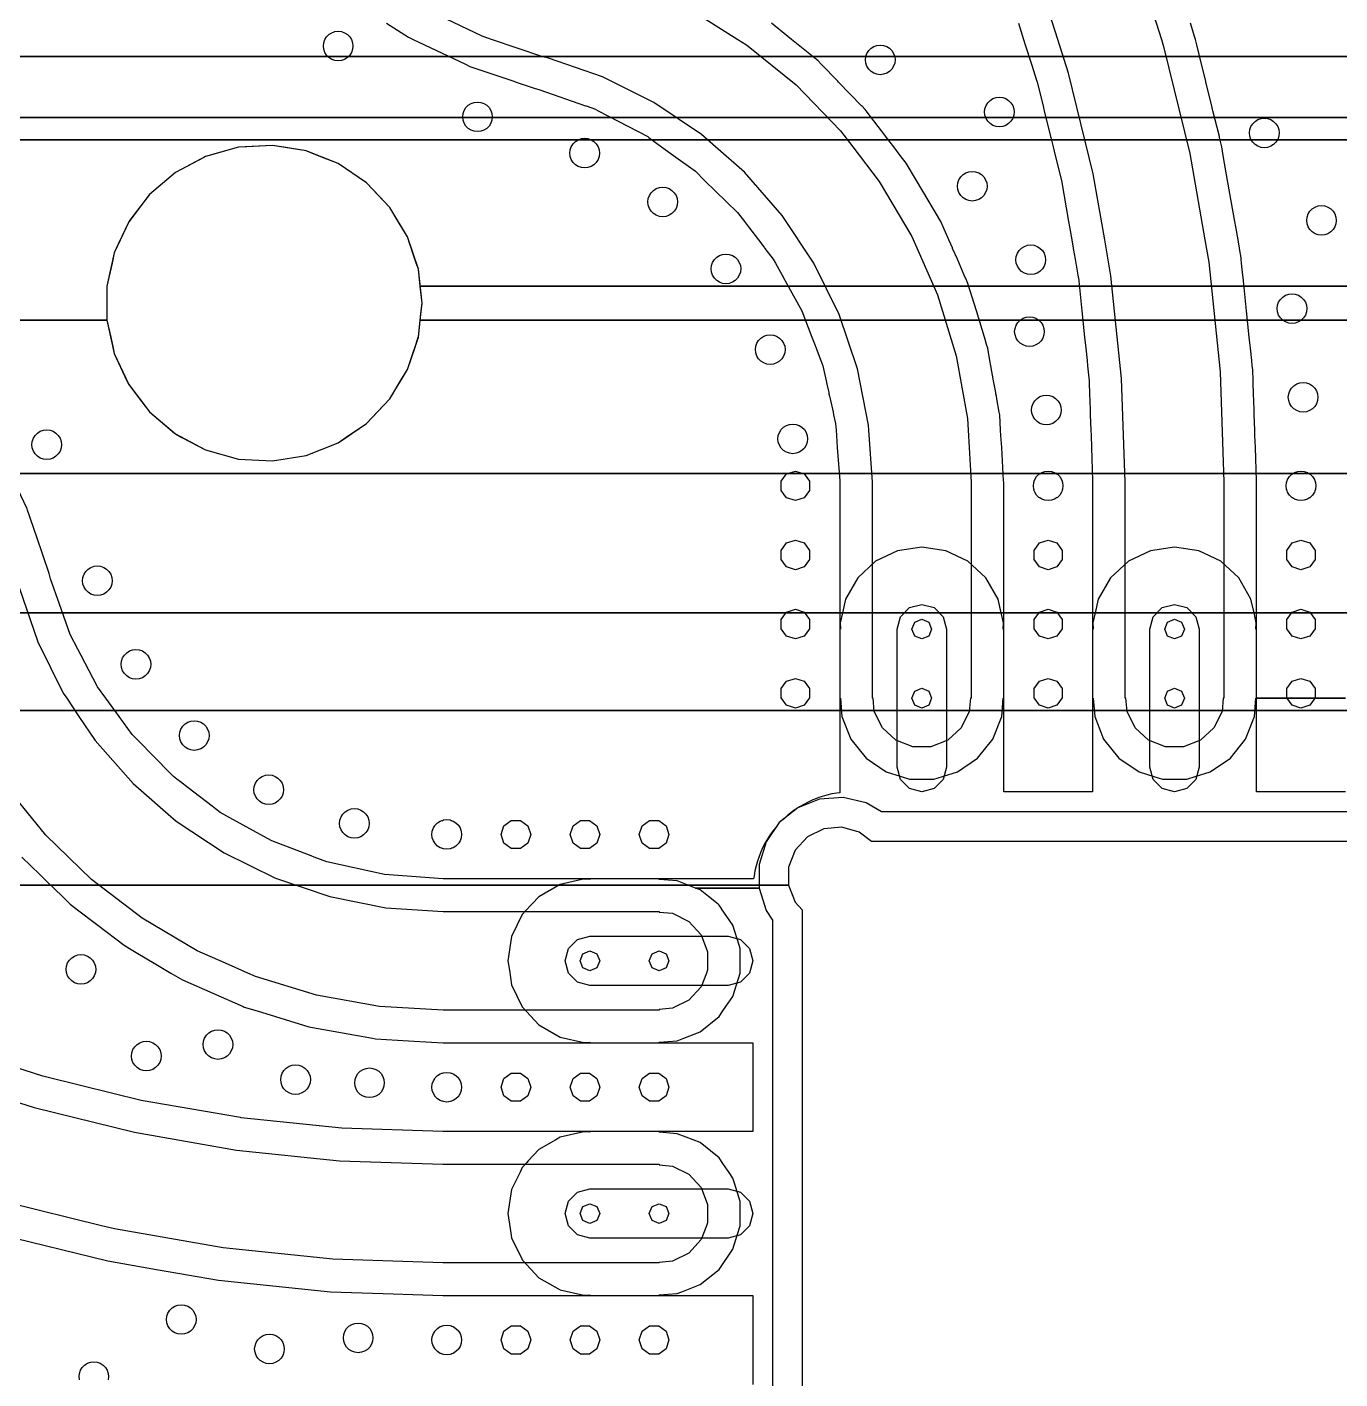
# Model space of a CAD drawing. Extents: x -26490 to 26500, y -26498 to 26498.
# Drawn here: x -12900 to 395, y -395 to 13296 of the extents above; entities that cross this region are included whole.
import ezdxf

# ---------------------------------------------------------------- set-up
doc = ezdxf.new("R2010")
doc.units = 0
for name, color, linetype in [('L0D0', 1, 'CONTINUOUS'), ('L1D0', 2, 'CONTINUOUS'), ('L2D0', 3, 'CONTINUOUS'), ('L3D0', 4, 'CONTINUOUS')]:
    doc.layers.add(name, color=color, linetype=linetype)

msp = doc.modelspace()

# ---------------------------------------------------------------- linework, layer by layer
at = {"layer": 'L0D0'}
for points in [[(-1731.135, 14164.492), (-1413.602, 13171.639), (-1390.894, 13100.636), (-1124.579, 12015.91), (-972.411, 11139.783), (-933.448, 10915.445), (-818.408, 9804.446), (-780, 8688.168), (-780, 6500), (-786.408, 6500), (-799.087, 6363.169), (-880.991, 6198.683), (-1016.784, 6074.891), (-1188.125, 6008.513), (-1371.875, 6008.513), (-1543.216, 6074.891), (-1679.009, 6198.683), (-1760.913, 6363.169), (-1773.592, 6500), (-1780, 6500), (-1780, 8688.168), (-1816.043, 9735.714), (-1924, 10778.306), (-1986.782, 11139.783), (-2103.362, 11811.013), (-2353.28, 12828.949), (-2462.879, 13171.639), (-2672.572, 13827.3)], [(-6161.462, 13461.148), (-5702.33, 13171.639), (-5614.972, 13116.555), (-5113.099, 12709.714), (-4662.896, 12246.342), (-4538.512, 12083.526), (-4270.689, 11732.951), (-3941.99, 11176.755), (-3681.418, 10585.571), (-3492.635, 9967.706), (-3378.293, 9331.843), (-3371.328, 9214.538), (-3340, 8686.916), (-3340, 6500), (-3346.408, 6500), (-3359.087, 6363.169), (-3440.991, 6198.683), (-3576.784, 6074.891), (-3748.125, 6008.513), (-3931.875, 6008.513), (-4103.216, 6074.891), (-4239.009, 6198.683), (-4320.913, 6363.169), (-4333.592, 6500), (-4340, 6500), (-4340, 8686.916), (-4374.47, 9214.538), (-4377.824, 9265.881), (-4490.652, 9835.004), (-4676.566, 10384.61), (-4932.407, 10905.356), (-5253.824, 11388.39), (-5635.355, 11825.501), (-5927.94, 12083.526), (-6070.512, 12209.257), (-6551.899, 12533.136), (-7071.333, 12791.631), (-7619.983, 12980.348), (-7676.573, 12995.77), (-8197.325, 13171.639), (-8292.122, 13203.654), (-8878.558, 13483.31)], [(-9260.257, 13335.042), (-9038.104, 13194.442), (-8990.286, 13171.639), (-8875.411, 13116.858), (-8460.561, 12919.026), (-8416.159, 12897.852), (-7971.696, 12747.748), (-7946.658, 12739.292), (-7763.338, 12677.381), (-7706.748, 12661.959), (-7244.126, 12499.073), (-7238.988, 12497.264), (-7143.86, 12463.77), (-7140.236, 12461.867), (-7115.384, 12448.818), (-6615.508, 12186.342), (-6604.55, 12178.378), (-6474.042, 12083.526), (-6353.99, 11996.273), (-6132.776, 11835.497), (-6038.448, 11743.396), (-5705.793, 11418.595), (-5636.213, 11327.516), (-5594.91, 11273.451), (-5492.794, 11139.783), (-5460.764, 11097.857), (-5430.977, 11058.866), (-5427.696, 11054.571), (-5343.517, 10944.382), (-5322.142, 10905.934), (-5254.62, 10784.481), (-5226.027, 10733.05), (-5222.604, 10726.893), (-5053.547, 10422.808), (-4951.841, 10154.58), (-4920.349, 10071.527), (-4910.389, 10045.259), (-4863.261, 9920.969), (-4841.968, 9864.814), (-4808.432, 9713.033), (-4800.83, 9678.626), (-4782.381, 9595.13), (-4779.518, 9582.171), (-4773.929, 9556.877), (-4768.202, 9530.956), (-4738.201, 9395.173), (-4732.836, 9370.893), (-4713.219, 9282.109), (-4708.312, 9214.538), (-4704.257, 9158.696), (-4695.501, 9038.104), (-4670.911, 8699.464), (-4670.091, 8688.168), (-4670, 8686.916), (-4670, 6500), (-4663.031, 6500), (-4649.19, 6315.308), (-4558.801, 6085), (-4404.543, 5891.567), (-4200.124, 5752.196), (-4049.69, 5705.793), (-3963.705, 5679.27), (-3716.295, 5679.27), (-3630.31, 5705.793), (-3479.876, 5752.196), (-3275.457, 5891.567), (-3121.199, 6085), (-3030.81, 6315.308), (-3016.969, 6500), (-3010, 6500), (-3010, 8686.916), (-3010.074, 8688.168), (-3010.745, 8699.464), (-3030.852, 9038.104), (-3038.012, 9158.696), (-3041.328, 9214.538), (-3050.612, 9370.893), (-3054.978, 9395.173), (-3079.395, 9530.956), (-3084.056, 9556.877), (-3088.604, 9582.171), (-3090.934, 9595.13), (-3105.949, 9678.626), (-3112.136, 9713.033), (-3139.429, 9864.814), (-3149.527, 9920.969), (-3171.877, 10045.259), (-3179.903, 10071.527), (-3205.279, 10154.58), (-3287.234, 10422.808), (-3372.091, 10700.536), (-3383.708, 10726.893), (-3386.422, 10733.05), (-3409.091, 10784.481), (-3462.623, 10905.934), (-3479.57, 10944.382), (-3528.137, 11054.571), (-3530.03, 11058.866), (-3547.216, 11097.857), (-3565.695, 11139.783), (-3624.611, 11273.451), (-3648.441, 11327.516), (-3894.216, 11743.396), (-3997.042, 11917.39), (-4057.305, 11996.273), (-4123.962, 12083.526), (-4196.425, 12178.378), (-4202.509, 12186.342), (-4403.029, 12448.818), (-4412.998, 12461.867), (-4447.389, 12497.264), (-4449.147, 12499.073), (-4682.539, 12739.292), (-4690.755, 12747.748), (-4857.165, 12919.026), (-4890.461, 12953.296), (-5092.229, 13116.858), (-5159.806, 13171.639), (-5361.378, 13335.042)], [(-2861.399, 13335.042), (-2809.14, 13171.639), (-2791.62, 13116.858), (-2728.349, 12919.026), (-2673.571, 12747.748), (-2670.867, 12739.292), (-2611.89, 12499.073), (-2611.446, 12497.264), (-2602.756, 12461.867), (-2599.552, 12448.818), (-2535.111, 12186.342), (-2533.156, 12178.378), (-2509.868, 12083.526), (-2488.446, 11996.273), (-2426.361, 11743.396), (-2354.13, 11327.516), (-2344.74, 11273.451), (-2321.524, 11139.783), (-2314.242, 11097.857), (-2307.47, 11058.866), (-2306.724, 11054.571), (-2287.586, 10944.382), (-2280.908, 10905.934), (-2259.815, 10784.481), (-2250.882, 10733.05), (-2250.244, 10726.893), (-2218.757, 10422.808), (-2190.983, 10154.58), (-2182.383, 10071.527), (-2179.663, 10045.259), (-2166.793, 9920.969), (-2160.978, 9864.814), (-2145.262, 9713.033), (-2144.078, 9678.626), (-2141.206, 9595.13), (-2140.76, 9582.171), (-2139.89, 9556.877), (-2138.998, 9530.956), (-2134.326, 9395.173), (-2133.491, 9370.893), (-2128.111, 9214.538), (-2126.19, 9158.696), (-2122.04, 9038.104), (-2110.389, 8699.464), (-2110, 8688.168), (-2110, 6500), (-2103.031, 6500), (-2089.19, 6315.308), (-1998.801, 6085), (-1844.543, 5891.567), (-1640.124, 5752.196), (-1489.69, 5705.793), (-1403.705, 5679.27), (-1156.295, 5679.27), (-1070.31, 5705.793), (-919.876, 5752.196), (-715.457, 5891.567), (-561.199, 6085), (-470.81, 6315.308), (-456.969, 6500), (-450, 6500), (450, 6500)], [(450, 6500), (-450, 6500), (-450, 8688.168), (-450.389, 8699.464), (-462.04, 9038.104), (-466.19, 9158.696), (-468.111, 9214.538), (-473.491, 9370.893), (-474.326, 9395.173), (-478.998, 9530.956), (-479.89, 9556.877), (-480.76, 9582.171), (-481.206, 9595.13), (-484.078, 9678.626), (-485.262, 9713.033), (-489.188, 9827.128), (-493.09, 9864.814), (-498.905, 9920.969), (-511.775, 10045.259), (-514.495, 10071.527), (-523.095, 10154.58), (-550.869, 10422.808), (-582.356, 10726.893), (-582.994, 10733.05), (-588.319, 10784.481), (-600.895, 10905.934), (-604.876, 10944.382), (-606.566, 10960.701), (-622.869, 11054.571), (-623.615, 11058.866), (-630.387, 11097.857), (-637.669, 11139.783), (-660.885, 11273.451), (-670.275, 11327.516), (-742.506, 11743.396), (-786.426, 11996.273), (-801.58, 12083.526), (-824.868, 12178.378), (-826.823, 12186.342), (-891.264, 12448.818), (-894.468, 12461.867), (-903.158, 12497.264), (-903.602, 12499.073), (-962.579, 12739.292), (-964.655, 12747.748), (-1006.706, 12919.026), (-1055.277, 13116.858), (-1068.727, 13171.639), (-1073.307, 13190.292), (-1119.601, 13335.042)], [(-14176.642, 10327.01), (-12090.621, 10327.01), (-12052.666, 10154.58), (-12028.603, 10045.259), (-12016.245, 9989.118), (-11888.514, 9713.033), (-11870.971, 9675.114), (-11781.09, 9556.877), (-11661.593, 9399.681), (-11656.286, 9395.173), (-11397.899, 9175.698), (-11365.83, 9158.696), (-11092.221, 9013.637), (-10758.851, 8921.078), (-10413.378, 8902.347), (-10071.955, 8958.32), (-9750.546, 9086.381), (-9643.89, 9158.696), (-9464.182, 9280.541), (-9355.596, 9395.173), (-9226.251, 9531.721), (-9211.115, 9556.877), (-9117.159, 9713.033), (-9047.879, 9828.177), (-8974.736, 10045.259), (-8937.901, 10154.58), (-8937.407, 10156.047), (-8908.395, 10422.808), (-8900, 10500), (-8937.407, 10843.953), (-8958.291, 10905.934), (-9008.372, 11054.571), (-9022.957, 11097.857), (-9047.879, 11171.823), (-9141.557, 11327.516), (-9226.251, 11468.279), (-9464.182, 11719.459), (-9750.546, 11913.619), (-9957.992, 11996.273), (-10071.955, 12041.68), (-10327.206, 12083.526), (-10413.378, 12097.653), (-10673.935, 12083.526), (-10758.851, 12078.922), (-11056.528, 11996.273), (-11092.221, 11986.363), (-11397.899, 11824.302), (-11661.593, 11600.319), (-11868.972, 11327.516), (-11870.971, 11324.886), (-11976.006, 11097.857), (-11996.032, 11054.571), (-12016.245, 11010.882), (-12039.346, 10905.934), (-12090.621, 10672.99), (-12090.621, 10327.01), (-14176.642, 10327.01)], [(4247.208, 5350), (-4246.305, 5350), (-4404.174, 5441.146), (-4636.663, 5494.21), (-4874.463, 5476.389), (-5096.447, 5389.267), (-5282.888, 5240.585), (-5417.222, 5043.554), (-5487.511, 4815.68), (-5487.511, 4577.213), (-6131.913, 4577.213), (-6315.308, 4649.19), (-6500, 4663.031), (-6500, 4670), (-8686.916, 4670), (-9282.109, 4713.219), (-9864.814, 4841.968), (-9992.704, 4890.461), (-10023.753, 4902.234), (-10422.808, 5053.547), (-10538.919, 5118.099), (-10779.857, 5252.049), (-10944.382, 5343.517), (-10991.368, 5379.412), (-11024.79, 5404.945), (-11269.567, 5591.943), (-11347.207, 5651.256), (-11383.877, 5679.27), (-11418.595, 5705.793), (-11463.902, 5752.196), (-11599.983, 5891.567), (-11788.849, 6085), (-11835.497, 6132.776), (-11968.16, 6315.308), (-12102.392, 6500), (-12186.342, 6615.508), (-12189.256, 6621.058), (-12352.716, 6932.361), (-12385.49, 6994.778), (-12463.77, 7143.86), (-12571.957, 7451.128), (-12661.959, 7706.748), (-12677.381, 7763.338), (-12804.872, 8140.842), (-12824.665, 8199.451), (-12871.118, 8336.999), (-12894.179, 8405.283), (-12897.852, 8416.159), (-13026.969, 8686.916)], [(-12980.348, 7619.983), (-12791.631, 7071.333), (-12533.136, 6551.899), (-12498.218, 6500), (-12373.957, 6315.308), (-12209.257, 6070.512), (-11825.501, 5635.355), (-11388.39, 5253.824), (-10905.356, 4932.407), (-10384.61, 4676.566), (-9835.004, 4490.652), (-9265.881, 4377.824), (-8686.916, 4340), (-6500, 4340), (-6500, 4333.592), (-6363.169, 4320.913), (-6198.683, 4239.009), (-6074.891, 4103.216), (-6008.513, 3931.875), (-6008.513, 3748.125), (-6020.844, 3716.295), (-6074.891, 3576.784), (-6198.683, 3440.991), (-6363.169, 3359.087), (-6500, 3346.408), (-6500, 3340), (-8686.916, 3340), (-9331.843, 3378.293), (-9967.706, 3492.635), (-10585.571, 3681.418), (-10664.7, 3716.295), (-10891.872, 3816.424), (-11176.755, 3941.99), (-11732.951, 4270.689), (-12246.342, 4662.896), (-12709.714, 5113.099), (-13116.555, 5614.972)], [(-12953.296, 4890.461), (-12770.869, 4713.219), (-12726.386, 4670), (-12719.213, 4663.031), (-12704.967, 4649.19), (-12541.792, 4490.652), (-12461.867, 4412.998), (-12407.471, 4371.442), (-12402.298, 4367.49), (-12183.22, 4200.124), (-11917.39, 3997.042), (-11860.98, 3963.705), (-11779.677, 3915.657), (-11611.763, 3816.424), (-11442.333, 3716.295), (-11327.516, 3648.441), (-10711.51, 3376.928), (-10700.536, 3372.091), (-10569.539, 3332.066), (-10384.264, 3275.457), (-10045.259, 3171.877), (-9402.864, 3056.361), (-9370.893, 3050.612), (-9037.393, 3030.81), (-8804.286, 3016.969), (-8686.916, 3010), (-6500, 3010), (-6500, 3016.969), (-6315.308, 3030.81), (-6250.205, 3056.361), (-6085, 3121.199), (-5891.567, 3275.457), (-5852.972, 3332.066), (-5822.385, 3376.928), (-5752.196, 3479.876), (-5679.27, 3716.295), (-5679.27, 3963.705), (-5689.553, 3997.042), (-5752.196, 4200.124), (-5866.305, 4367.49), (-5868.999, 4371.442), (-5891.567, 4404.543), (-5902.169, 4412.998), (-5999.544, 4490.652), (-6085, 4558.801), (-6131.913, 4577.213), (-5487.511, 4577.213), (-5417.222, 4349.34), (-5350, 4250.743), (-5350, -4250.743)], [(-13190.292, 1073.307), (-12083.526, 801.58), (-11587.659, 715.457), (-10960.701, 606.566), (-9827.128, 489.188), (-9292.99, 470.81), (-8890.715, 456.969), (-8688.168, 450), (-6500, 450), (-6500, 456.969), (-6315.308, 470.81), (-6268.482, 489.188), (-6085, 561.199), (-5891.567, 715.457), (-5752.196, 919.876), (-5704.869, 1073.307), (-5679.27, 1156.295), (-5679.27, 1403.705), (-5736.486, 1589.196), (-5742.722, 1609.411), (-5752.196, 1640.124), (-5758.71, 1649.678), (-5782.939, 1685.215), (-5852.972, 1787.935), (-5891.567, 1844.543), (-6085, 1998.801), (-6224.59, 2053.586), (-6315.308, 2089.19), (-6500, 2103.031), (-6500, 2110), (-8688.168, 2110), (-9713.033, 2145.262), (-10733.05, 2250.882), (-10738.232, 2251.782), (-11743.396, 2426.361), (-12345.46, 2574.176), (-12739.292, 2670.867), (-13227.383, 2826.968)], [(-13827.3, 2672.572), (-12828.949, 2353.28), (-11811.013, 2103.362), (-10778.306, 1924), (-9735.714, 1816.043), (-8688.168, 1780), (-6500, 1780), (-6500, 1773.592), (-6363.169, 1760.913), (-6198.683, 1679.009), (-6074.891, 1543.216), (-6008.513, 1371.875), (-6008.513, 1188.125), (-6020.844, 1156.295), (-6074.891, 1016.784), (-6198.683, 880.991), (-6363.169, 799.087), (-6500, 786.408), (-6500, 780), (-8688.168, 780), (-9804.446, 818.408), (-10915.445, 933.448), (-12015.91, 1124.579), (-12145.092, 1156.295), (-13100.636, 1390.894)]]:
    msp.add_lwpolyline(points, dxfattribs=at)
at = {"layer": 'L1D0'}
for points in [[(14274.876, 12998.123), (-14274.876, 12998.123), (-14335.278, 13171.661), (-14421.236, 13272.776), (-14454.291, 13311.66)], [(-14274.876, 12998.123), (14274.876, 12998.123)], [(8909.379, 10327.01), (-8918.814, 10327.01), (-8911.482, 10394.428), (-8900, 10500), (-8937.407, 10843.953), (-8958.291, 10905.934), (-9047.879, 11171.823), (-9226.251, 11468.279), (-9347.76, 11596.554), (-9464.182, 11719.459), (-9750.546, 11913.619), (-10071.955, 12041.68), (-10413.378, 12097.653), (-10758.851, 12078.922), (-11092.221, 11986.363), (-11397.899, 11824.302), (-11661.593, 11600.319), (-11664.455, 11596.554), (-11870.971, 11324.886), (-12016.245, 11010.882), (-12039.346, 10905.934), (-12090.621, 10672.99), (-12090.621, 10327.01), (-23507.328, 10327.01)], [(-17898.109, 12154.806), (17898.109, 12154.806)], [(17898.109, 12154.806), (-17898.109, 12154.806)], [(-23507.328, 10327.01), (-12090.621, 10327.01), (-12016.245, 9989.118), (-11870.971, 9675.114), (-11661.593, 9399.681), (-11397.899, 9175.698), (-11092.221, 9013.637), (-10758.851, 8921.078), (-10413.378, 8902.347), (-10071.955, 8958.32), (-9750.546, 9086.381), (-9464.182, 9280.541), (-9226.251, 9531.721), (-9047.879, 9828.177), (-8937.407, 10156.047), (-8918.814, 10327.01), (8909.379, 10327.01)], [(-17097.173, 8774.257), (17097.173, 8774.257)], [(17097.173, 8774.257), (-17097.173, 8774.257)], [(-23080.427, 7364.903), (23080.427, 7364.903)], [(23080.427, 7364.903), (-23080.427, 7364.903)], [(-18098.037, 6373.845), (18098.037, 6373.845)], [(18098.037, 6373.845), (-18098.037, 6373.845)], [(4353.691, 5050), (-4349.064, 5050), (-4473.577, 5144.028), (-4650.312, 5194.314), (-4833.278, 5177.359), (-4997.764, 5095.455), (-5121.555, 4959.663), (-5187.933, 4788.321), (-5187.933, 4604.572), (-21340.305, 4604.572)], [(-21340.305, 4604.572), (-5187.933, 4604.572), (-5121.555, 4433.231), (-5050, 4354.738), (-5050, -4354.738)]]:
    msp.add_lwpolyline(points, dxfattribs=at)
at = {"layer": 'L2D0'}
for points in [[(14274.876, 12998.123), (-14274.876, 12998.123), (-14335.278, 13171.661), (-14454.291, 13311.66)], [(16845.979, 12380.946), (-16845.979, 12380.946), (-16856.623, 12427.359), (-16921.496, 12710.228), (-17007.676, 12884.986), (-17035.127, 12940.651), (-15268.95, 12940.651), (-15260.529, 12884.986), (-15241.464, 12758.968), (-15213.573, 12710.228), (-15150.202, 12599.484), (-15007.491, 12483.738), (-14832.605, 12427.359), (-14649.162, 12437.965), (-14481.937, 12514.122), (-14353.515, 12645.544), (-14325.843, 12710.228), (-14281.242, 12814.484), (-14278.798, 12884.986), (-14274.876, 12998.123), (14274.876, 12998.123)], [(-16845.979, 12380.946), (16845.979, 12380.946)], [(8909.379, 10672.99), (-8918.813, 10672.99), (-8937.407, 10843.953), (-9047.879, 11171.823), (-9226.251, 11468.279), (-9331.146, 11579.015), (-9464.182, 11719.459), (-9750.546, 11913.619), (-9909.106, 11976.795), (-10071.955, 12041.68), (-10299.123, 12078.922), (-10413.378, 12097.653), (-10758.851, 12078.922), (-11092.221, 11986.363), (-11110.268, 11976.795), (-11397.899, 11824.302), (-11661.593, 11600.319), (-11677.788, 11579.015), (-11870.971, 11324.886), (-12016.245, 11010.882), (-12090.621, 10672.99), (-12090.621, 10327.01), (-23507.328, 10327.01)], [(-23507.328, 10327.01), (-12090.621, 10327.01), (-12016.245, 9989.118), (-11870.971, 9675.114), (-11661.593, 9399.681), (-11406.426, 9182.941), (-11397.899, 9175.698), (-11332.937, 9141.257), (-11092.221, 9013.637), (-10758.851, 8921.078), (-10413.378, 8902.347), (-10071.955, 8958.32), (-9750.546, 9086.381), (-9669.61, 9141.257), (-9608.131, 9182.941), (-9464.182, 9280.541), (-9226.251, 9531.721), (-9047.879, 9828.177), (-8993.652, 9989.118), (-8937.407, 10156.047), (-8918.814, 10327.01), (-8900, 10500), (-8918.813, 10672.99), (8909.379, 10672.99)], [(-17097.173, 8774.257), (17097.173, 8774.257)], [(17097.173, 8774.257), (-17097.173, 8774.257)], [(450, 5550), (-450, 5550), (-450, 7200), (-456.969, 7200), (-452.321, 7262.026), (-475.802, 7364.903), (-507.375, 7503.233), (-631.08, 7717.497), (-812.444, 7885.778), (-1035.353, 7993.125), (-1280, 8030), (-1524.647, 7993.125), (-1747.556, 7885.778), (-1928.92, 7717.497), (-2052.625, 7503.233), (-2084.198, 7364.903), (-2107.679, 7262.026), (-2103.031, 7200), (-2110, 7200), (-2110, 5550), (-3010, 5550), (-3010, 7200), (-3016.969, 7200), (-3012.321, 7262.026), (-3035.802, 7364.903), (-3067.375, 7503.233), (-3191.08, 7717.497), (-3372.444, 7885.778), (-3595.353, 7993.125), (-3840, 8030), (-4084.647, 7993.125), (-4307.556, 7885.778), (-4488.92, 7717.497), (-4612.625, 7503.233), (-4644.198, 7364.903), (-4667.679, 7262.026), (-4663.031, 7200), (-4670, 7200), (-4670, 5542.471), (-4701.428, 5538.468), (-4751.299, 5529.53), (-4800.653, 5518.077), (-4849.363, 5504.139), (-4891.05, 5489.89), (-4897.305, 5487.752), (-4944.356, 5468.958), (-4990.394, 5447.805), (-5035.302, 5424.347), (-5078.964, 5398.644), (-5088.4, 5392.425), (-5096.447, 5389.267), (-5111.947, 5376.906), (-5121.268, 5370.763), (-5162.106, 5340.776), (-5201.372, 5308.758), (-5231.249, 5281.766), (-5282.888, 5240.585), (-5314.037, 5194.898), (-5340.776, 5162.106), (-5370.763, 5121.268), (-5398.644, 5078.964), (-5424.347, 5035.302), (-5447.805, 4990.394), (-5468.958, 4944.356), (-5487.752, 4897.305), (-5504.139, 4849.363), (-5518.077, 4800.653), (-5529.53, 4751.299), (-5538.468, 4701.428), (-5542.471, 4670), (-7200, 4670), (-7200, 4663.031), (-7262.026, 4667.679), (-7282.39, 4663.031), (-7503.233, 4612.625), (-7717.497, 4488.92), (-7851.146, 4344.881), (-7885.778, 4307.556), (-7993.125, 4084.647), (-8030, 3840), (-8015.677, 3744.973), (-7993.125, 3595.353), (-7885.778, 3372.444), (-7717.497, 3191.08), (-7503.233, 3067.375), (-7262.026, 3012.321), (-7200, 3016.969), (-7200, 3010), (-5550, 3010), (-5550, 2110), (-7200, 2110), (-7200, 2103.031), (-7262.026, 2107.679), (-7503.233, 2052.625), (-7545.516, 2028.213), (-7717.497, 1928.92), (-7824.257, 1813.86), (-7838.026, 1799.021), (-7885.778, 1747.556), (-7908.311, 1700.765), (-7974.389, 1563.552), (-7993.125, 1524.647), (-8030, 1280), (-8007.397, 1130.039), (-7993.125, 1035.353), (-7890.766, 822.802), (-7885.778, 812.444), (-7881.619, 807.962), (-7717.497, 631.08), (-7503.233, 507.375), (-7262.026, 452.321), (-7200, 456.969), (-7200, 450), (-5550, 450), (-5550, -450)]]:
    msp.add_lwpolyline(points, dxfattribs=at)
for points in [[(-3840, 5550), (-3965, 5583.494), (-4056.506, 5675), (-4090, 5800), (-4090, 7200), (-4056.506, 7325), (-3965, 7416.506), (-3840, 7450), (-3715, 7416.506), (-3623.494, 7325), (-3590, 7200), (-3590, 5800), (-3623.494, 5675), (-3715, 5583.494)], [(-1280, 5550), (-1405, 5583.494), (-1496.506, 5675), (-1530, 5800), (-1530, 7200), (-1496.506, 7325), (-1405, 7416.506), (-1280, 7450), (-1155, 7416.506), (-1063.494, 7325), (-1030, 7200), (-1030, 5800), (-1063.494, 5675), (-1155, 5583.494)], [(-7200, 3590), (-7325, 3623.494), (-7416.506, 3715), (-7450, 3840), (-7416.506, 3965), (-7325, 4056.506), (-7200, 4090), (-5800, 4090), (-5675, 4056.506), (-5583.494, 3965), (-5550, 3840), (-5583.494, 3715), (-5675, 3623.494), (-5800, 3590)], [(-7200, 1030), (-7325, 1063.494), (-7416.506, 1155), (-7450, 1280), (-7416.506, 1405), (-7325, 1496.506), (-7200, 1530), (-5800, 1530), (-5675, 1496.506), (-5583.494, 1405), (-5550, 1280), (-5583.494, 1155), (-5675, 1063.494), (-5800, 1030)]]:
    msp.add_lwpolyline(points, close=True, dxfattribs=at)
at = {"layer": 'L3D0'}
for points in [[(-9749.501, 12954.089), (-9782.879, 12957.85), (-9814.583, 12968.943), (-9843.024, 12986.814), (-9866.775, 13010.565), (-9884.646, 13039.006), (-9895.74, 13070.711), (-9899.501, 13104.089), (-9895.74, 13137.467), (-9884.646, 13169.171), (-9866.775, 13197.612), (-9843.024, 13221.363), (-9814.583, 13239.234), (-9782.879, 13250.328), (-9749.501, 13254.089), (-9716.123, 13250.328), (-9684.418, 13239.234), (-9655.977, 13221.363), (-9632.226, 13197.612), (-9614.355, 13169.171), (-9603.262, 13137.467), (-9599.501, 13104.089), (-9603.262, 13070.711), (-9614.355, 13039.006), (-9632.226, 13010.565), (-9655.977, 12986.814), (-9684.418, 12968.943), (-9716.123, 12957.85)], [(-4260.171, 12814.012), (-4293.549, 12817.772), (-4325.253, 12828.866), (-4353.694, 12846.737), (-4377.445, 12870.488), (-4395.316, 12898.929), (-4406.41, 12930.634), (-4410.171, 12964.012), (-4406.41, 12997.39), (-4395.316, 13029.094), (-4377.445, 13057.535), (-4353.694, 13081.286), (-4325.253, 13099.157), (-4293.549, 13110.251), (-4260.171, 13114.012), (-4226.792, 13110.251), (-4195.088, 13099.157), (-4166.647, 13081.286), (-4142.896, 13057.535), (-4125.025, 13029.094), (-4113.931, 12997.39), (-4110.171, 12964.012), (-4113.931, 12930.634), (-4125.025, 12898.929), (-4142.896, 12870.488), (-4166.647, 12846.737), (-4195.088, 12828.866), (-4226.792, 12817.772)], [(-8338.716, 12236.863), (-8372.094, 12240.623), (-8403.799, 12251.717), (-8432.24, 12269.588), (-8455.991, 12293.339), (-8473.861, 12321.78), (-8484.955, 12353.484), (-8488.716, 12386.863), (-8484.955, 12420.241), (-8473.861, 12451.945), (-8455.991, 12480.386), (-8432.24, 12504.137), (-8403.799, 12522.008), (-8372.094, 12533.102), (-8338.716, 12536.863), (-8305.338, 12533.102), (-8273.634, 12522.008), (-8245.193, 12504.137), (-8221.441, 12480.386), (-8203.571, 12451.945), (-8192.477, 12420.241), (-8188.716, 12386.863), (-8192.477, 12353.484), (-8203.571, 12321.78), (-8221.441, 12293.339), (-8245.193, 12269.588), (-8273.634, 12251.717), (-8305.338, 12240.623)], [(-3054.138, 12286.139), (-3087.516, 12289.9), (-3119.221, 12300.994), (-3147.662, 12318.864), (-3171.413, 12342.616), (-3189.283, 12371.057), (-3200.377, 12402.761), (-3204.138, 12436.139), (-3200.377, 12469.517), (-3189.283, 12501.222), (-3171.413, 12529.663), (-3147.662, 12553.414), (-3119.221, 12571.284), (-3087.516, 12582.378), (-3054.138, 12586.139), (-3020.76, 12582.378), (-2989.056, 12571.284), (-2960.615, 12553.414), (-2936.863, 12529.663), (-2918.993, 12501.222), (-2907.899, 12469.517), (-2904.138, 12436.139), (-2907.899, 12402.761), (-2918.993, 12371.057), (-2936.863, 12342.616), (-2960.615, 12318.864), (-2989.056, 12300.994), (-3020.76, 12289.9)], [(-371.286, 12073.907), (-404.664, 12077.668), (-436.368, 12088.762), (-464.809, 12106.632), (-488.56, 12130.384), (-506.431, 12158.824), (-517.525, 12190.529), (-521.286, 12223.907), (-517.525, 12257.285), (-506.431, 12288.99), (-488.56, 12317.431), (-464.809, 12341.182), (-436.368, 12359.052), (-404.664, 12370.146), (-371.286, 12373.907), (-337.908, 12370.146), (-306.203, 12359.052), (-277.762, 12341.182), (-254.011, 12317.431), (-236.14, 12288.99), (-225.046, 12257.285), (-221.286, 12223.907), (-225.046, 12190.529), (-236.14, 12158.824), (-254.011, 12130.384), (-277.762, 12106.632), (-306.203, 12088.762), (-337.908, 12077.668)], [(-7253.402, 11869.748), (-7286.78, 11873.508), (-7318.484, 11884.602), (-7346.925, 11902.473), (-7370.676, 11926.224), (-7388.547, 11954.665), (-7399.641, 11986.37), (-7403.402, 12019.748), (-7399.641, 12053.126), (-7388.547, 12084.83), (-7370.676, 12113.271), (-7346.925, 12137.022), (-7318.484, 12154.893), (-7286.78, 12165.987), (-7253.402, 12169.748), (-7220.023, 12165.987), (-7188.319, 12154.893), (-7159.878, 12137.022), (-7136.127, 12113.271), (-7118.256, 12084.83), (-7107.162, 12053.126), (-7103.402, 12019.748), (-7107.162, 11986.37), (-7118.256, 11954.665), (-7136.127, 11926.224), (-7159.878, 11902.473), (-7188.319, 11884.602), (-7220.023, 11873.508)], [(-3328.605, 11534.593), (-3361.983, 11538.354), (-3393.688, 11549.448), (-3422.129, 11567.318), (-3445.88, 11591.069), (-3463.75, 11619.51), (-3474.844, 11651.215), (-3478.605, 11684.593), (-3474.844, 11717.971), (-3463.75, 11749.676), (-3445.88, 11778.116), (-3422.129, 11801.868), (-3393.688, 11819.738), (-3361.983, 11830.832), (-3328.605, 11834.593), (-3295.227, 11830.832), (-3263.523, 11819.738), (-3235.082, 11801.868), (-3211.33, 11778.116), (-3193.46, 11749.676), (-3182.366, 11717.971), (-3178.605, 11684.593), (-3182.366, 11651.215), (-3193.46, 11619.51), (-3211.33, 11591.069), (-3235.082, 11567.318), (-3263.523, 11549.448), (-3295.227, 11538.354)], [(-6463.187, 11375.021), (-6496.565, 11378.782), (-6528.269, 11389.876), (-6556.71, 11407.747), (-6580.462, 11431.498), (-6598.332, 11459.939), (-6609.426, 11491.643), (-6613.187, 11525.021), (-6609.426, 11558.4), (-6598.332, 11590.104), (-6580.462, 11618.545), (-6556.71, 11642.296), (-6528.269, 11660.167), (-6496.565, 11671.261), (-6463.187, 11675.021), (-6429.809, 11671.261), (-6398.104, 11660.167), (-6369.663, 11642.296), (-6345.912, 11618.545), (-6328.042, 11590.104), (-6316.948, 11558.4), (-6313.187, 11525.021), (-6316.948, 11491.643), (-6328.042, 11459.939), (-6345.912, 11431.498), (-6369.663, 11407.747), (-6398.104, 11389.876), (-6429.809, 11378.782)], [(207.573, 11188.28), (174.194, 11192.041), (142.49, 11203.135), (114.049, 11221.005), (90.298, 11244.757), (72.427, 11273.198), (61.333, 11304.902), (57.573, 11338.28), (61.333, 11371.658), (72.427, 11403.363), (90.298, 11431.804), (114.049, 11455.555), (142.49, 11473.426), (174.194, 11484.519), (207.573, 11488.28), (240.951, 11484.519), (272.655, 11473.426), (301.096, 11455.555), (324.847, 11431.804), (342.718, 11403.363), (353.812, 11371.658), (357.573, 11338.28), (353.812, 11304.902), (342.718, 11273.198), (324.847, 11244.757), (301.096, 11221.005), (272.655, 11203.135), (240.951, 11192.041)], [(-5823.129, 10697.143), (-5856.507, 10700.904), (-5888.212, 10711.997), (-5916.653, 10729.868), (-5940.404, 10753.619), (-5958.275, 10782.06), (-5969.369, 10813.765), (-5973.129, 10847.143), (-5969.369, 10880.521), (-5958.275, 10912.225), (-5940.404, 10940.666), (-5916.653, 10964.417), (-5888.212, 10982.288), (-5856.507, 10993.382), (-5823.129, 10997.143), (-5789.751, 10993.382), (-5758.047, 10982.288), (-5729.606, 10964.417), (-5705.855, 10940.666), (-5687.984, 10912.225), (-5676.89, 10880.521), (-5673.129, 10847.143), (-5676.89, 10813.765), (-5687.984, 10782.06), (-5705.855, 10753.619), (-5729.606, 10729.868), (-5758.047, 10711.997), (-5789.751, 10700.904)], [(-2736.353, 10789.697), (-2769.731, 10793.458), (-2801.436, 10804.551), (-2829.877, 10822.422), (-2853.628, 10846.173), (-2871.498, 10874.614), (-2882.592, 10906.319), (-2886.353, 10939.697), (-2882.592, 10973.075), (-2871.498, 11004.779), (-2853.628, 11033.22), (-2829.877, 11056.972), (-2801.436, 11074.842), (-2769.731, 11085.936), (-2736.353, 11089.697), (-2702.975, 11085.936), (-2671.271, 11074.842), (-2642.83, 11056.972), (-2619.078, 11033.22), (-2601.208, 11004.779), (-2590.114, 10973.075), (-2586.353, 10939.697), (-2590.114, 10906.319), (-2601.208, 10874.614), (-2619.078, 10846.173), (-2642.83, 10822.422), (-2671.271, 10804.551), (-2702.975, 10793.458)], [(-90.933, 10295.234), (-124.311, 10298.994), (-156.016, 10310.088), (-184.457, 10327.959), (-208.208, 10351.71), (-226.079, 10380.151), (-237.172, 10411.855), (-240.933, 10445.234), (-237.172, 10478.612), (-226.079, 10510.316), (-208.208, 10538.757), (-184.457, 10562.508), (-156.016, 10580.379), (-124.311, 10591.473), (-90.933, 10595.234), (-57.555, 10591.473), (-25.851, 10580.379), (2.59, 10562.508), (26.341, 10538.757), (44.212, 10510.316), (55.306, 10478.612), (59.067, 10445.234), (55.306, 10411.855), (44.212, 10380.151), (26.341, 10351.71), (2.59, 10327.959), (-25.851, 10310.088), (-57.555, 10298.994)], [(-2749.482, 10061.724), (-2782.86, 10065.485), (-2814.564, 10076.579), (-2843.005, 10094.449), (-2866.756, 10118.201), (-2884.627, 10146.642), (-2895.721, 10178.346), (-2899.482, 10211.724), (-2895.721, 10245.102), (-2884.627, 10276.807), (-2866.756, 10305.248), (-2843.005, 10328.999), (-2814.564, 10346.869), (-2782.86, 10357.963), (-2749.482, 10361.724), (-2716.104, 10357.963), (-2684.399, 10346.869), (-2655.958, 10328.999), (-2632.207, 10305.248), (-2614.336, 10276.807), (-2603.243, 10245.102), (-2599.482, 10211.724), (-2603.243, 10178.346), (-2614.336, 10146.642), (-2632.207, 10118.201), (-2655.958, 10094.449), (-2684.399, 10076.579), (-2716.104, 10065.485)], [(-5374.534, 9879.857), (-5407.912, 9883.618), (-5439.616, 9894.712), (-5468.057, 9912.583), (-5491.809, 9936.334), (-5509.679, 9964.775), (-5520.773, 9996.479), (-5524.534, 10029.857), (-5520.773, 10063.236), (-5509.679, 10094.94), (-5491.809, 10123.381), (-5468.057, 10147.132), (-5439.616, 10165.003), (-5407.912, 10176.097), (-5374.534, 10179.857), (-5341.156, 10176.097), (-5309.451, 10165.003), (-5281.01, 10147.132), (-5257.259, 10123.381), (-5239.389, 10094.94), (-5228.295, 10063.236), (-5224.534, 10029.857), (-5228.295, 9996.479), (-5239.389, 9964.775), (-5257.259, 9936.334), (-5281.01, 9912.583), (-5309.451, 9894.712), (-5341.156, 9883.618)], [(21.694, 9397.268), (-11.684, 9401.028), (-43.388, 9412.122), (-71.829, 9429.993), (-95.58, 9453.744), (-113.451, 9482.185), (-124.545, 9513.89), (-128.306, 9547.268), (-124.545, 9580.646), (-113.451, 9612.35), (-95.58, 9640.791), (-71.829, 9664.542), (-43.388, 9682.413), (-11.684, 9693.507), (21.694, 9697.268), (55.073, 9693.507), (86.777, 9682.413), (115.218, 9664.542), (138.969, 9640.791), (156.84, 9612.35), (167.934, 9580.646), (171.694, 9547.268), (167.934, 9513.89), (156.84, 9482.185), (138.969, 9453.744), (115.218, 9429.993), (86.777, 9412.122), (55.073, 9401.028)], [(-2578.432, 9268.057), (-2611.81, 9271.818), (-2643.514, 9282.912), (-2671.955, 9300.782), (-2695.706, 9324.533), (-2713.577, 9352.974), (-2724.671, 9384.679), (-2728.432, 9418.057), (-2724.671, 9451.435), (-2713.577, 9483.139), (-2695.706, 9511.58), (-2671.955, 9535.332), (-2643.514, 9553.202), (-2611.81, 9564.296), (-2578.432, 9568.057), (-2545.053, 9564.296), (-2513.349, 9553.202), (-2484.908, 9535.332), (-2461.157, 9511.58), (-2443.286, 9483.139), (-2432.192, 9451.435), (-2428.432, 9418.057), (-2432.192, 9384.679), (-2443.286, 9352.974), (-2461.157, 9324.533), (-2484.908, 9300.782), (-2513.349, 9282.912), (-2545.053, 9271.818)], [(-12700.495, 8916.976), (-12733.873, 8920.737), (-12765.578, 8931.831), (-12794.019, 8949.701), (-12817.77, 8973.453), (-12835.64, 9001.893), (-12846.734, 9033.598), (-12850.495, 9066.976), (-12846.734, 9100.354), (-12835.64, 9132.059), (-12817.77, 9160.499), (-12794.019, 9184.251), (-12765.578, 9202.121), (-12733.873, 9213.215), (-12700.495, 9216.976), (-12667.117, 9213.215), (-12635.413, 9202.121), (-12606.972, 9184.251), (-12583.22, 9160.499), (-12565.35, 9132.059), (-12554.256, 9100.354), (-12550.495, 9066.976), (-12554.256, 9033.598), (-12565.35, 9001.893), (-12583.22, 8973.453), (-12606.972, 8949.701), (-12635.413, 8931.831), (-12667.117, 8920.737)], [(-5146.35, 8975.908), (-5179.728, 8979.668), (-5211.432, 8990.762), (-5239.873, 9008.633), (-5263.625, 9032.384), (-5281.495, 9060.825), (-5292.589, 9092.53), (-5296.35, 9125.908), (-5292.589, 9159.286), (-5281.495, 9190.99), (-5263.625, 9219.431), (-5239.873, 9243.182), (-5211.432, 9261.053), (-5179.728, 9272.147), (-5146.35, 9275.908), (-5112.972, 9272.147), (-5081.267, 9261.053), (-5052.826, 9243.182), (-5029.075, 9219.431), (-5011.204, 9190.99), (-5000.111, 9159.286), (-4996.35, 9125.908), (-5000.111, 9092.53), (-5011.204, 9060.825), (-5029.075, 9032.384), (-5052.826, 9008.633), (-5081.267, 8990.762), (-5112.972, 8979.668)], [(-5120, 8500), (-5208.168, 8528.647), (-5262.658, 8603.647), (-5262.658, 8696.353), (-5208.168, 8771.353), (-5120, 8800), (-5031.832, 8771.353), (-4977.342, 8696.353), (-4977.342, 8603.647), (-5031.832, 8528.647)], [(-2560, 8500), (-2593.378, 8503.761), (-2625.083, 8514.855), (-2645.817, 8527.883), (-2648.168, 8528.647), (-2649.121, 8529.959), (-2653.523, 8532.725), (-2677.275, 8556.477), (-2695.145, 8584.917), (-2700.808, 8601.1), (-2702.658, 8603.647), (-2702.658, 8606.388), (-2706.239, 8616.622), (-2710, 8650), (-2706.239, 8683.378), (-2702.658, 8693.612), (-2702.658, 8696.353), (-2700.808, 8698.9), (-2695.145, 8715.083), (-2677.275, 8743.523), (-2653.523, 8767.275), (-2649.121, 8770.041), (-2648.168, 8771.353), (-2645.817, 8772.117), (-2625.083, 8785.145), (-2593.378, 8796.239), (-2560, 8800), (-2526.622, 8796.239), (-2494.917, 8785.145), (-2474.183, 8772.117), (-2471.832, 8771.353), (-2470.879, 8770.041), (-2466.477, 8767.275), (-2442.725, 8743.523), (-2424.855, 8715.083), (-2419.192, 8698.9), (-2417.342, 8696.353), (-2417.342, 8693.612), (-2413.761, 8683.378), (-2410, 8650), (-2413.761, 8616.622), (-2417.342, 8606.388), (-2417.342, 8603.647), (-2419.192, 8601.1), (-2424.855, 8584.917), (-2442.725, 8556.477), (-2466.477, 8532.725), (-2470.879, 8529.959), (-2471.832, 8528.647), (-2474.183, 8527.883), (-2494.917, 8514.855), (-2526.622, 8503.761)], [(0, 8500), (-33.378, 8503.761), (-65.083, 8514.855), (-85.817, 8527.883), (-88.168, 8528.647), (-89.121, 8529.959), (-93.523, 8532.725), (-117.275, 8556.477), (-135.145, 8584.917), (-140.808, 8601.1), (-142.658, 8603.647), (-142.658, 8606.388), (-146.239, 8616.622), (-150, 8650), (-146.239, 8683.378), (-142.658, 8693.612), (-142.658, 8696.353), (-140.808, 8698.9), (-135.145, 8715.083), (-117.275, 8743.523), (-93.523, 8767.275), (-89.121, 8770.041), (-88.168, 8771.353), (-85.817, 8772.117), (-65.083, 8785.145), (-33.378, 8796.239), (0, 8800), (33.378, 8796.239), (65.083, 8785.145), (85.817, 8772.117), (88.168, 8771.353), (89.121, 8770.041), (93.523, 8767.275), (117.275, 8743.523), (135.145, 8715.083), (140.808, 8698.9), (142.658, 8696.353), (142.658, 8693.612), (146.239, 8683.378), (150, 8650), (146.239, 8616.622), (142.658, 8606.388), (142.658, 8603.647), (140.808, 8601.1), (135.145, 8584.917), (117.275, 8556.477), (93.523, 8532.725), (89.121, 8529.959), (88.168, 8528.647), (85.817, 8527.883), (65.083, 8514.855), (33.378, 8503.761)], [(-5120, 7800), (-5208.168, 7828.647), (-5262.658, 7903.647), (-5262.658, 7996.353), (-5208.168, 8071.353), (-5120, 8100), (-5031.832, 8071.353), (-4977.342, 7996.353), (-4977.342, 7903.647), (-5031.832, 7828.647)], [(-2560, 7800), (-2648.168, 7828.647), (-2702.658, 7903.647), (-2702.658, 7996.353), (-2648.168, 8071.353), (-2560, 8100), (-2471.832, 8071.353), (-2417.342, 7996.353), (-2417.342, 7903.647), (-2471.832, 7828.647)], [(0, 7800), (-88.168, 7828.647), (-142.658, 7903.647), (-142.658, 7996.353), (-88.168, 8071.353), (0, 8100), (88.168, 8071.353), (142.658, 7996.353), (142.658, 7903.647), (88.168, 7828.647)], [(-12187.928, 7539.174), (-12221.306, 7542.934), (-12253.01, 7554.028), (-12281.451, 7571.899), (-12305.202, 7595.65), (-12323.073, 7624.091), (-12334.167, 7655.796), (-12337.928, 7689.174), (-12334.167, 7722.552), (-12323.073, 7754.256), (-12305.202, 7782.697), (-12281.451, 7806.448), (-12253.01, 7824.319), (-12221.306, 7835.413), (-12187.928, 7839.174), (-12154.55, 7835.413), (-12122.845, 7824.319), (-12094.404, 7806.448), (-12070.653, 7782.697), (-12052.782, 7754.256), (-12041.689, 7722.552), (-12037.928, 7689.174), (-12041.689, 7655.796), (-12052.782, 7624.091), (-12070.653, 7595.65), (-12094.404, 7571.899), (-12122.845, 7554.028), (-12154.55, 7542.934)], [(-5120, 7100), (-5208.168, 7128.647), (-5262.658, 7203.647), (-5262.658, 7296.353), (-5208.168, 7371.353), (-5120, 7400), (-5031.832, 7371.353), (-4977.342, 7296.353), (-4977.342, 7203.647), (-5031.832, 7128.647)], [(-2560, 7100), (-2648.168, 7128.647), (-2702.658, 7203.647), (-2702.658, 7296.353), (-2648.168, 7371.353), (-2560, 7400), (-2471.832, 7371.353), (-2417.342, 7296.353), (-2417.342, 7203.647), (-2471.832, 7128.647)], [(0, 7100), (-88.168, 7128.647), (-142.658, 7203.647), (-142.658, 7296.353), (-88.168, 7371.353), (0, 7400), (88.168, 7371.353), (142.658, 7296.353), (142.658, 7203.647), (88.168, 7128.647)], [(-3840, 7100), (-3910.711, 7129.289), (-3940, 7200), (-3910.711, 7270.711), (-3840, 7300), (-3769.289, 7270.711), (-3740, 7200), (-3769.289, 7129.289)], [(-1280, 7100), (-1350.711, 7129.289), (-1380, 7200), (-1350.711, 7270.711), (-1280, 7300), (-1209.289, 7270.711), (-1180, 7200), (-1209.289, 7129.289)], [(-11797.579, 6692.521), (-11830.957, 6696.282), (-11862.662, 6707.375), (-11891.103, 6725.246), (-11914.854, 6748.997), (-11932.725, 6777.438), (-11943.818, 6809.143), (-11947.579, 6842.521), (-11943.818, 6875.899), (-11932.725, 6907.603), (-11914.854, 6936.044), (-11891.103, 6959.795), (-11862.662, 6977.666), (-11830.957, 6988.76), (-11797.579, 6992.521), (-11764.201, 6988.76), (-11732.497, 6977.666), (-11704.056, 6959.795), (-11680.305, 6936.044), (-11662.434, 6907.603), (-11651.34, 6875.899), (-11647.579, 6842.521), (-11651.34, 6809.143), (-11662.434, 6777.438), (-11680.305, 6748.997), (-11704.056, 6725.246), (-11732.497, 6707.375), (-11764.201, 6696.282)], [(-5120, 6400), (-5208.168, 6428.647), (-5262.658, 6503.647), (-5262.658, 6596.353), (-5208.168, 6671.353), (-5120, 6700), (-5031.832, 6671.353), (-4977.342, 6596.353), (-4977.342, 6503.647), (-5031.832, 6428.647)], [(-3840, 6400), (-3910.711, 6429.289), (-3940, 6500), (-3910.711, 6570.711), (-3840, 6600), (-3769.289, 6570.711), (-3740, 6500), (-3769.289, 6429.289)], [(-2560, 6400), (-2648.168, 6428.647), (-2702.658, 6503.647), (-2702.658, 6596.353), (-2648.168, 6671.353), (-2560, 6700), (-2471.832, 6671.353), (-2417.342, 6596.353), (-2417.342, 6503.647), (-2471.832, 6428.647)], [(-1280, 6400), (-1350.711, 6429.289), (-1380, 6500), (-1350.711, 6570.711), (-1280, 6600), (-1209.289, 6570.711), (-1180, 6500), (-1209.289, 6429.289)], [(0, 6400), (-88.168, 6428.647), (-142.658, 6503.647), (-142.658, 6596.353), (-88.168, 6671.353), (0, 6700), (88.168, 6671.353), (142.658, 6596.353), (142.658, 6503.647), (88.168, 6428.647)], [(-11206.489, 5971.545), (-11239.867, 5975.306), (-11271.572, 5986.4), (-11300.013, 6004.27), (-11323.764, 6028.022), (-11341.635, 6056.463), (-11352.728, 6088.167), (-11356.489, 6121.545), (-11352.728, 6154.923), (-11341.635, 6186.628), (-11323.764, 6215.069), (-11300.013, 6238.82), (-11271.572, 6256.69), (-11239.867, 6267.784), (-11206.489, 6271.545), (-11173.111, 6267.784), (-11141.407, 6256.69), (-11112.966, 6238.82), (-11089.215, 6215.069), (-11071.344, 6186.628), (-11060.25, 6154.923), (-11056.489, 6121.545), (-11060.25, 6088.167), (-11071.344, 6056.463), (-11089.215, 6028.022), (-11112.966, 6004.27), (-11141.407, 5986.4), (-11173.111, 5975.306)], [(-10452.803, 5422.774), (-10486.181, 5426.535), (-10517.885, 5437.628), (-10546.326, 5455.499), (-10570.078, 5479.25), (-10587.948, 5507.691), (-10599.042, 5539.396), (-10602.803, 5572.774), (-10599.042, 5606.152), (-10587.948, 5637.856), (-10570.078, 5666.297), (-10546.326, 5690.049), (-10517.885, 5707.919), (-10486.181, 5719.013), (-10452.803, 5722.774), (-10419.425, 5719.013), (-10387.72, 5707.919), (-10359.279, 5690.049), (-10335.528, 5666.297), (-10317.658, 5637.856), (-10306.564, 5606.152), (-10302.803, 5572.774), (-10306.564, 5539.396), (-10317.658, 5507.691), (-10335.528, 5479.25), (-10359.279, 5455.499), (-10387.72, 5437.628), (-10419.425, 5426.535)], [(-9585.158, 5081.621), (-9618.536, 5085.382), (-9650.24, 5096.476), (-9678.681, 5114.346), (-9702.433, 5138.097), (-9720.303, 5166.538), (-9731.397, 5198.243), (-9735.158, 5231.621), (-9731.397, 5264.999), (-9720.303, 5296.703), (-9702.433, 5325.144), (-9678.681, 5348.896), (-9650.24, 5366.766), (-9618.536, 5377.86), (-9585.158, 5381.621), (-9551.78, 5377.86), (-9520.075, 5366.766), (-9491.634, 5348.896), (-9467.883, 5325.144), (-9450.013, 5296.703), (-9438.919, 5264.999), (-9435.158, 5231.621), (-9438.919, 5198.243), (-9450.013, 5166.538), (-9467.883, 5138.097), (-9491.634, 5114.346), (-9520.075, 5096.476), (-9551.78, 5085.382)], [(-8650, 4970), (-8683.378, 4973.761), (-8693.612, 4977.342), (-8696.353, 4977.342), (-8698.9, 4979.192), (-8715.083, 4984.855), (-8743.523, 5002.725), (-8767.275, 5026.477), (-8770.041, 5030.879), (-8771.353, 5031.832), (-8772.117, 5034.183), (-8785.145, 5054.917), (-8796.239, 5086.622), (-8800, 5120), (-8796.239, 5153.378), (-8785.145, 5185.083), (-8772.117, 5205.817), (-8771.353, 5208.168), (-8770.041, 5209.121), (-8767.275, 5213.523), (-8743.523, 5237.275), (-8715.083, 5255.145), (-8698.9, 5260.808), (-8696.353, 5262.658), (-8693.612, 5262.658), (-8683.378, 5266.239), (-8650, 5270), (-8616.622, 5266.239), (-8606.388, 5262.658), (-8603.647, 5262.658), (-8601.1, 5260.808), (-8584.917, 5255.145), (-8556.477, 5237.275), (-8532.725, 5213.523), (-8529.959, 5209.121), (-8528.647, 5208.168), (-8527.883, 5205.817), (-8514.855, 5185.083), (-8503.761, 5153.378), (-8500, 5120), (-8503.761, 5086.622), (-8514.855, 5054.917), (-8527.883, 5034.183), (-8528.647, 5031.832), (-8529.959, 5030.879), (-8532.725, 5026.477), (-8556.477, 5002.725), (-8584.917, 4984.855), (-8601.1, 4979.192), (-8603.647, 4977.342), (-8606.388, 4977.342), (-8616.622, 4973.761)], [(-7996.353, 4977.342), (-8071.353, 5031.832), (-8100, 5120), (-8071.353, 5208.168), (-7996.353, 5262.658), (-7903.647, 5262.658), (-7828.647, 5208.168), (-7800, 5120), (-7828.647, 5031.832), (-7903.647, 4977.342)], [(-7296.353, 4977.342), (-7371.353, 5031.832), (-7400, 5120), (-7371.353, 5208.168), (-7296.353, 5262.658), (-7203.647, 5262.658), (-7128.647, 5208.168), (-7100, 5120), (-7128.647, 5031.832), (-7203.647, 4977.342)], [(-6596.353, 4977.342), (-6671.353, 5031.832), (-6700, 5120), (-6671.353, 5208.168), (-6596.353, 5262.658), (-6503.647, 5262.658), (-6428.647, 5208.168), (-6400, 5120), (-6428.647, 5031.832), (-6503.647, 4977.342)], [(-12354.004, 3603.596), (-12387.382, 3607.356), (-12419.086, 3618.45), (-12447.527, 3636.321), (-12471.278, 3660.072), (-12489.149, 3688.513), (-12500.243, 3720.217), (-12504.004, 3753.596), (-12500.243, 3786.974), (-12489.149, 3818.678), (-12471.278, 3847.119), (-12447.527, 3870.87), (-12419.086, 3888.741), (-12387.382, 3899.835), (-12354.004, 3903.596), (-12320.626, 3899.835), (-12288.921, 3888.741), (-12260.48, 3870.87), (-12236.729, 3847.119), (-12218.858, 3818.678), (-12207.765, 3786.974), (-12204.004, 3753.596), (-12207.765, 3720.217), (-12218.858, 3688.513), (-12236.729, 3660.072), (-12260.48, 3636.321), (-12288.921, 3618.45), (-12320.626, 3607.356)], [(-7200, 3740), (-7270.711, 3769.289), (-7300, 3840), (-7270.711, 3910.711), (-7200, 3940), (-7129.289, 3910.711), (-7100, 3840), (-7129.289, 3769.289)], [(-6500, 3740), (-6570.711, 3769.289), (-6600, 3840), (-6570.711, 3910.711), (-6500, 3940), (-6429.289, 3910.711), (-6400, 3840), (-6429.289, 3769.289)], [(-11692.123, 2725.443), (-11725.501, 2729.204), (-11757.206, 2740.298), (-11785.647, 2758.169), (-11809.398, 2781.92), (-11827.269, 2810.361), (-11838.362, 2842.065), (-11842.123, 2875.443), (-11838.362, 2908.822), (-11827.269, 2940.526), (-11809.398, 2968.967), (-11785.647, 2992.718), (-11757.206, 3010.589), (-11725.501, 3021.683), (-11692.123, 3025.443), (-11658.745, 3021.683), (-11627.041, 3010.589), (-11598.6, 2992.718), (-11574.848, 2968.967), (-11556.978, 2940.526), (-11545.884, 2908.822), (-11542.123, 2875.443), (-11545.884, 2842.065), (-11556.978, 2810.361), (-11574.848, 2781.92), (-11598.6, 2758.169), (-11627.041, 2740.298), (-11658.745, 2729.204)], [(-10966.623, 2842.083), (-11000.001, 2845.844), (-11031.706, 2856.938), (-11060.146, 2874.809), (-11083.898, 2898.56), (-11101.768, 2927.001), (-11112.862, 2958.705), (-11116.623, 2992.083), (-11112.862, 3025.462), (-11101.768, 3057.166), (-11083.898, 3085.607), (-11060.146, 3109.358), (-11031.706, 3127.229), (-11000.001, 3138.323), (-10966.623, 3142.083), (-10933.245, 3138.323), (-10901.54, 3127.229), (-10873.1, 3109.358), (-10849.348, 3085.607), (-10831.478, 3057.166), (-10820.384, 3025.462), (-10816.623, 2992.083), (-10820.384, 2958.705), (-10831.478, 2927.001), (-10849.348, 2898.56), (-10873.1, 2874.809), (-10901.54, 2856.938), (-10933.245, 2845.844)], [(-10180.967, 2487.257), (-10214.345, 2491.017), (-10246.049, 2502.111), (-10274.49, 2519.982), (-10298.241, 2543.733), (-10316.112, 2572.174), (-10327.206, 2603.879), (-10330.967, 2637.257), (-10327.206, 2670.635), (-10316.112, 2702.339), (-10298.241, 2730.78), (-10274.49, 2754.531), (-10246.049, 2772.402), (-10214.345, 2783.496), (-10180.967, 2787.257), (-10147.588, 2783.496), (-10115.884, 2772.402), (-10087.443, 2754.531), (-10063.692, 2730.78), (-10045.821, 2702.339), (-10034.727, 2670.635), (-10030.967, 2637.257), (-10034.727, 2603.879), (-10045.821, 2572.174), (-10063.692, 2543.733), (-10087.443, 2519.982), (-10115.884, 2502.111), (-10147.588, 2491.017)], [(-9432.125, 2454.73), (-9465.503, 2458.491), (-9497.208, 2469.585), (-9525.649, 2487.455), (-9549.4, 2511.207), (-9567.27, 2539.648), (-9578.364, 2571.352), (-9582.125, 2604.73), (-9578.364, 2638.108), (-9567.27, 2669.813), (-9549.4, 2698.254), (-9525.649, 2722.005), (-9497.208, 2739.875), (-9465.503, 2750.969), (-9432.125, 2754.73), (-9398.747, 2750.969), (-9367.043, 2739.875), (-9338.602, 2722.005), (-9314.85, 2698.254), (-9296.98, 2669.813), (-9285.886, 2638.108), (-9282.125, 2604.73), (-9285.886, 2571.352), (-9296.98, 2539.648), (-9314.85, 2511.207), (-9338.602, 2487.455), (-9367.043, 2469.585), (-9398.747, 2458.491)], [(-8650, 2410), (-8683.378, 2413.761), (-8693.612, 2417.342), (-8696.353, 2417.342), (-8698.9, 2419.192), (-8715.083, 2424.855), (-8743.523, 2442.725), (-8767.275, 2466.477), (-8770.041, 2470.879), (-8771.353, 2471.832), (-8772.117, 2474.183), (-8785.145, 2494.917), (-8796.239, 2526.622), (-8800, 2560), (-8796.239, 2593.378), (-8785.145, 2625.083), (-8772.117, 2645.817), (-8771.353, 2648.168), (-8770.041, 2649.121), (-8767.275, 2653.523), (-8743.523, 2677.275), (-8715.083, 2695.145), (-8698.9, 2700.808), (-8696.353, 2702.658), (-8693.612, 2702.658), (-8683.378, 2706.239), (-8650, 2710), (-8616.622, 2706.239), (-8606.388, 2702.658), (-8603.647, 2702.658), (-8601.1, 2700.808), (-8584.917, 2695.145), (-8556.477, 2677.275), (-8532.725, 2653.523), (-8529.959, 2649.121), (-8528.647, 2648.168), (-8527.883, 2645.817), (-8514.855, 2625.083), (-8503.761, 2593.378), (-8500, 2560), (-8503.761, 2526.622), (-8514.855, 2494.917), (-8527.883, 2474.183), (-8528.647, 2471.832), (-8529.959, 2470.879), (-8532.725, 2466.477), (-8556.477, 2442.725), (-8584.917, 2424.855), (-8601.1, 2419.192), (-8603.647, 2417.342), (-8606.388, 2417.342), (-8616.622, 2413.761)], [(-7996.353, 2417.342), (-8071.353, 2471.832), (-8100, 2560), (-8071.353, 2648.168), (-7996.353, 2702.658), (-7903.647, 2702.658), (-7828.647, 2648.168), (-7800, 2560), (-7828.647, 2471.832), (-7903.647, 2417.342)], [(-7296.353, 2417.342), (-7371.353, 2471.832), (-7400, 2560), (-7371.353, 2648.168), (-7296.353, 2702.658), (-7203.647, 2702.658), (-7128.647, 2648.168), (-7100, 2560), (-7128.647, 2471.832), (-7203.647, 2417.342)], [(-6596.353, 2417.342), (-6671.353, 2471.832), (-6700, 2560), (-6671.353, 2648.168), (-6596.353, 2702.658), (-6503.647, 2702.658), (-6428.647, 2648.168), (-6400, 2560), (-6428.647, 2471.832), (-6503.647, 2417.342)], [(-7200, 1180), (-7270.711, 1209.289), (-7300, 1280), (-7270.711, 1350.711), (-7200, 1380), (-7129.289, 1350.711), (-7100, 1280), (-7129.289, 1209.289)], [(-6500, 1180), (-6570.711, 1209.289), (-6600, 1280), (-6570.711, 1350.711), (-6500, 1380), (-6429.289, 1350.711), (-6400, 1280), (-6429.289, 1209.289)], [(-11338.28, 57.573), (-11371.658, 61.333), (-11403.363, 72.427), (-11431.804, 90.298), (-11455.555, 114.049), (-11473.426, 142.49), (-11484.519, 174.194), (-11488.28, 207.573), (-11484.519, 240.951), (-11473.426, 272.655), (-11455.555, 301.096), (-11431.804, 324.847), (-11403.363, 342.718), (-11371.658, 353.812), (-11338.28, 357.573), (-11304.902, 353.812), (-11273.198, 342.718), (-11244.757, 324.847), (-11221.005, 301.096), (-11203.135, 272.655), (-11192.041, 240.951), (-11188.28, 207.573), (-11192.041, 174.194), (-11203.135, 142.49), (-11221.005, 114.049), (-11244.757, 90.298), (-11273.198, 72.427), (-11304.902, 61.333)], [(-9547.268, -128.306), (-9580.646, -124.545), (-9612.35, -113.451), (-9640.791, -95.58), (-9664.542, -71.829), (-9682.413, -43.388), (-9693.507, -11.684), (-9697.268, 21.694), (-9693.507, 55.073), (-9682.413, 86.777), (-9664.542, 115.218), (-9640.791, 138.969), (-9612.35, 156.84), (-9580.646, 167.934), (-9547.268, 171.694), (-9513.89, 167.934), (-9482.185, 156.84), (-9453.744, 138.969), (-9429.993, 115.218), (-9412.122, 86.777), (-9401.028, 55.073), (-9397.268, 21.694), (-9401.028, -11.684), (-9412.122, -43.388), (-9429.993, -71.829), (-9453.744, -95.58), (-9482.185, -113.451), (-9513.89, -124.545)], [(-8650, -150), (-8683.378, -146.239), (-8693.612, -142.658), (-8696.353, -142.658), (-8698.9, -140.808), (-8715.083, -135.145), (-8743.523, -117.275), (-8767.275, -93.523), (-8770.041, -89.121), (-8771.353, -88.168), (-8772.117, -85.817), (-8785.145, -65.083), (-8796.239, -33.378), (-8800, 0), (-8796.239, 33.378), (-8785.145, 65.083), (-8772.117, 85.817), (-8771.353, 88.168), (-8770.041, 89.121), (-8767.275, 93.523), (-8743.523, 117.275), (-8715.083, 135.145), (-8698.9, 140.808), (-8696.353, 142.658), (-8693.612, 142.658), (-8683.378, 146.239), (-8650, 150), (-8616.622, 146.239), (-8606.388, 142.658), (-8603.647, 142.658), (-8601.1, 140.808), (-8584.917, 135.145), (-8556.477, 117.275), (-8532.725, 93.523), (-8529.959, 89.121), (-8528.647, 88.168), (-8527.883, 85.817), (-8514.855, 65.083), (-8503.761, 33.378), (-8500, 0), (-8503.761, -33.378), (-8514.855, -65.083), (-8527.883, -85.817), (-8528.647, -88.168), (-8529.959, -89.121), (-8532.725, -93.523), (-8556.477, -117.275), (-8584.917, -135.145), (-8601.1, -140.808), (-8603.647, -142.658), (-8606.388, -142.658), (-8616.622, -146.239)], [(-7996.353, -142.658), (-8071.353, -88.168), (-8100, 0), (-8071.353, 88.168), (-7996.353, 142.658), (-7903.647, 142.658), (-7828.647, 88.168), (-7800, 0), (-7828.647, -88.168), (-7903.647, -142.658)], [(-7296.353, -142.658), (-7371.353, -88.168), (-7400, 0), (-7371.353, 88.168), (-7296.353, 142.658), (-7203.647, 142.658), (-7128.647, 88.168), (-7100, 0), (-7128.647, -88.168), (-7203.647, -142.658)], [(-6596.353, -142.658), (-6671.353, -88.168), (-6700, 0), (-6671.353, 88.168), (-6596.353, 142.658), (-6503.647, 142.658), (-6428.647, 88.168), (-6400, 0), (-6428.647, -88.168), (-6503.647, -142.658)], [(-10445.234, -240.933), (-10478.612, -237.172), (-10510.316, -226.079), (-10538.757, -208.208), (-10562.508, -184.457), (-10580.379, -156.016), (-10591.473, -124.311), (-10595.234, -90.933), (-10591.473, -57.555), (-10580.379, -25.851), (-10562.508, 2.59), (-10538.757, 26.341), (-10510.316, 44.212), (-10478.612, 55.306), (-10445.234, 59.067), (-10411.855, 55.306), (-10380.151, 44.212), (-10351.71, 26.341), (-10327.959, 2.59), (-10310.088, -25.851), (-10298.994, -57.555), (-10295.234, -90.933), (-10298.994, -124.311), (-10310.088, -156.016), (-10327.959, -184.457), (-10351.71, -208.208), (-10380.151, -226.079), (-10411.855, -237.172)]]:
    msp.add_lwpolyline(points, close=True, dxfattribs=at)
msp.add_lwpolyline([(-12370.146, -404.664), (-12373.907, -371.286), (-12370.146, -337.908), (-12359.052, -306.203), (-12341.182, -277.762), (-12317.431, -254.011), (-12288.99, -236.14), (-12257.285, -225.046), (-12223.907, -221.286), (-12190.529, -225.046), (-12158.824, -236.14), (-12130.384, -254.011), (-12106.632, -277.762), (-12088.762, -306.203), (-12077.668, -337.908), (-12073.907, -371.286), (-12077.668, -404.664)], dxfattribs=at)

doc.saveas('drawing.dxf')
